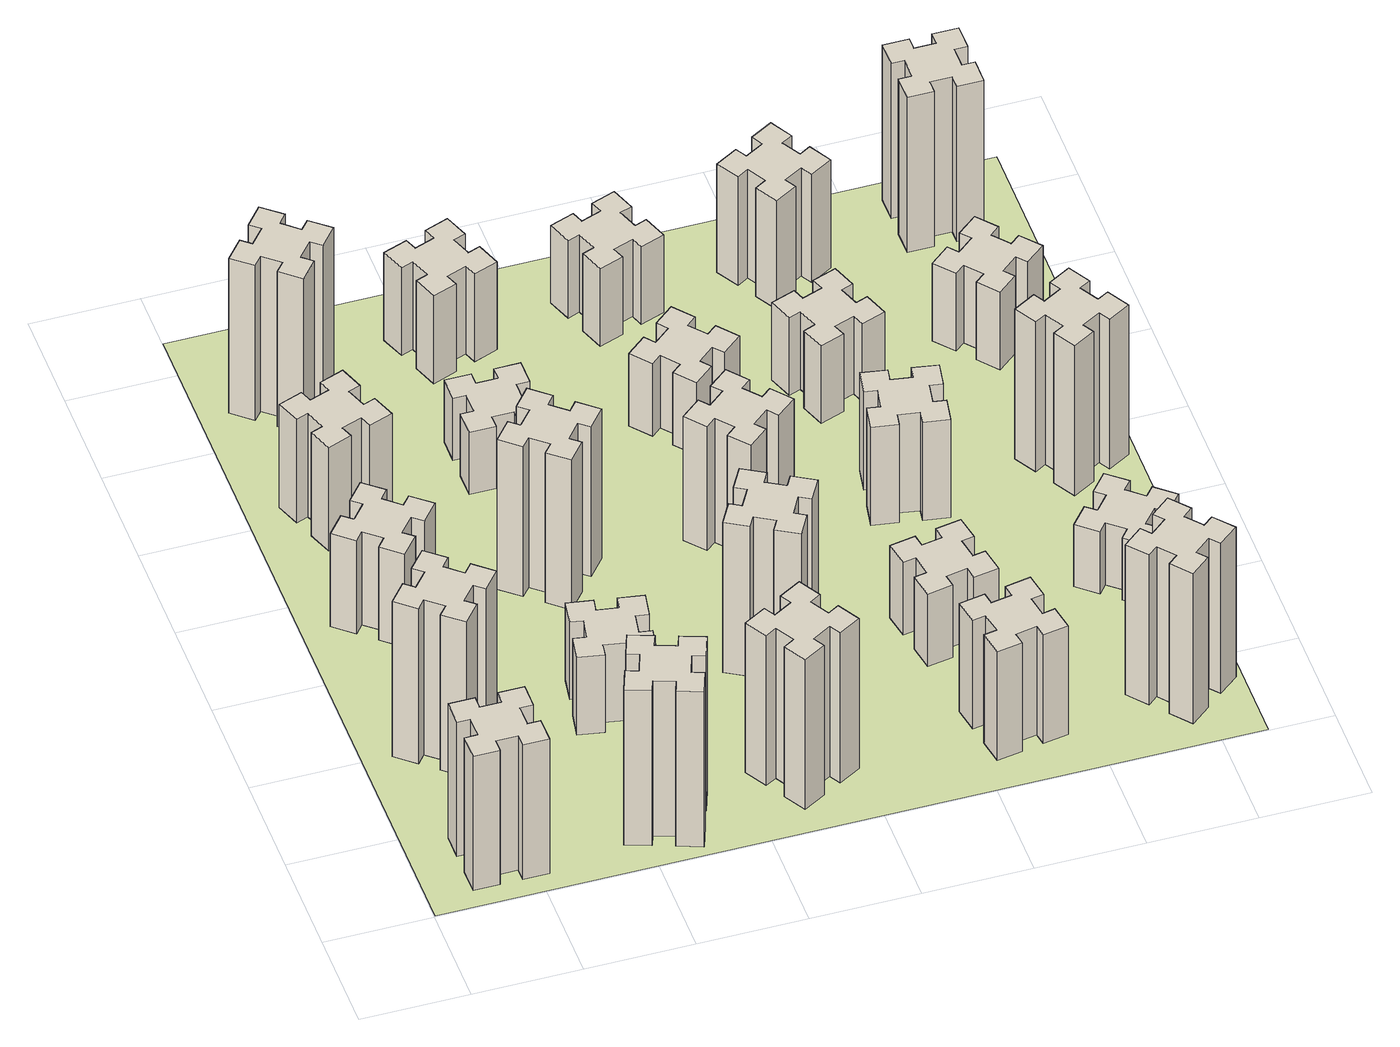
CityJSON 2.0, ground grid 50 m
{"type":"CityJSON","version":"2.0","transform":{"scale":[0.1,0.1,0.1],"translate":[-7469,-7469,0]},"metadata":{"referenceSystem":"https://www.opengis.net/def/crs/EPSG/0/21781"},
"CityObjects":{
"building1":{"type":"Building","attributes":{"class":"1000","function":"1000","usage":"1000","yearOfConstruction":2016,"roofType":"1000","measuredHeight":78,"storeysAboveGround":30,"storeysBelowGround":0},"geometry":[{"type":"Solid","lod":"1","boundaries":[[[[0,1,2,3,4,5,6,7,8,9,10,11,12,13,14,15,16,17,18,19]],[[17,16,20,21]],[[16,15,22,20]],[[15,14,23,22]],[[14,13,24,23]],[[13,12,25,24]],[[12,11,26,25]],[[11,10,27,26]],[[10,9,28,27]],[[9,8,29,28]],[[8,7,30,29]],[[7,6,31,30]],[[6,5,32,31]],[[5,4,33,32]],[[4,3,34,33]],[[3,2,35,34]],[[2,1,36,35]],[[1,0,37,36]],[[0,19,38,37]],[[19,18,39,38]],[[18,17,21,39]],[[24,25,26,27,28,29,30,31,32,33,34,35,36,37,38,39,21,20,22,23]]]]}]},
"building2":{"type":"Building","attributes":{"class":"1000","function":"1000","usage":"1000","yearOfConstruction":2016,"roofType":"1000","measuredHeight":90,"storeysAboveGround":30,"storeysBelowGround":0},"geometry":[{"type":"Solid","lod":"1","boundaries":[[[[40,41,42,43,44,45,46,47,48,49,50,51,52,53,54,55,56,57,58,59]],[[57,56,60,61]],[[56,55,62,60]],[[55,54,63,62]],[[54,53,64,63]],[[53,52,65,64]],[[52,51,66,65]],[[51,50,67,66]],[[50,49,68,67]],[[49,48,69,68]],[[48,47,70,69]],[[47,46,71,70]],[[46,45,72,71]],[[45,44,73,72]],[[44,43,74,73]],[[43,42,75,74]],[[42,41,76,75]],[[41,40,77,76]],[[40,59,78,77]],[[59,58,79,78]],[[58,57,61,79]],[[64,65,66,67,68,69,70,71,72,73,74,75,76,77,78,79,61,60,62,63]]]]}]},
"building3":{"type":"Building","attributes":{"class":"1000","function":"1000","usage":"1000","yearOfConstruction":2016,"roofType":"1000","measuredHeight":54,"storeysAboveGround":30,"storeysBelowGround":0},"geometry":[{"type":"Solid","lod":"1","boundaries":[[[[80,81,82,83,84,85,86,87,88,89,90,91,92,93,94,95,96,97,98,99]],[[97,96,100,101]],[[96,95,102,100]],[[95,94,103,102]],[[94,93,104,103]],[[93,92,105,104]],[[92,91,106,105]],[[91,90,107,106]],[[90,89,108,107]],[[89,88,109,108]],[[88,87,110,109]],[[87,86,111,110]],[[86,85,112,111]],[[85,84,113,112]],[[84,83,114,113]],[[83,82,115,114]],[[82,81,116,115]],[[81,80,117,116]],[[80,99,118,117]],[[99,98,119,118]],[[98,97,101,119]],[[104,105,106,107,108,109,110,111,112,113,114,115,116,117,118,119,101,100,102,103]]]]}]},
"building4":{"type":"Building","attributes":{"class":"1000","function":"1000","usage":"1000","yearOfConstruction":2016,"roofType":"1000","measuredHeight":60,"storeysAboveGround":30,"storeysBelowGround":0},"geometry":[{"type":"Solid","lod":"1","boundaries":[[[[120,121,122,123,124,125,126,127,128,129,130,131,132,133,134,135,136,137,138,139]],[[137,136,140,141]],[[136,135,142,140]],[[135,134,143,142]],[[134,133,144,143]],[[133,132,145,144]],[[132,131,146,145]],[[131,130,147,146]],[[130,129,148,147]],[[129,128,149,148]],[[128,127,150,149]],[[127,126,151,150]],[[126,125,152,151]],[[125,124,153,152]],[[124,123,154,153]],[[123,122,155,154]],[[122,121,156,155]],[[121,120,157,156]],[[120,139,158,157]],[[139,138,159,158]],[[138,137,141,159]],[[144,145,146,147,148,149,150,151,152,153,154,155,156,157,158,159,141,140,142,143]]]]}]},
"building5":{"type":"Building","attributes":{"class":"1000","function":"1000","usage":"1000","yearOfConstruction":2016,"roofType":"1000","measuredHeight":90,"storeysAboveGround":30,"storeysBelowGround":0},"geometry":[{"type":"Solid","lod":"1","boundaries":[[[[160,161,162,163,164,165,166,167,168,169,170,171,172,173,174,175,176,177,178,179]],[[177,176,180,181]],[[176,175,182,180]],[[175,174,183,182]],[[174,173,184,183]],[[173,172,185,184]],[[172,171,186,185]],[[171,170,187,186]],[[170,169,188,187]],[[169,168,189,188]],[[168,167,190,189]],[[167,166,191,190]],[[166,165,192,191]],[[165,164,193,192]],[[164,163,194,193]],[[163,162,195,194]],[[162,161,196,195]],[[161,160,197,196]],[[160,179,198,197]],[[179,178,199,198]],[[178,177,181,199]],[[184,185,186,187,188,189,190,191,192,193,194,195,196,197,198,199,181,180,182,183]]]]}]},
"building6":{"type":"Building","attributes":{"class":"1000","function":"1000","usage":"1000","yearOfConstruction":2016,"roofType":"1000","measuredHeight":90,"storeysAboveGround":30,"storeysBelowGround":0},"geometry":[{"type":"Solid","lod":"1","boundaries":[[[[200,201,202,203,204,205,206,207,208,209,210,211,212,213,214,215,216,217,218,219]],[[217,216,220,221]],[[216,215,222,220]],[[215,214,223,222]],[[214,213,224,223]],[[213,212,225,224]],[[212,211,226,225]],[[211,210,227,226]],[[210,209,228,227]],[[209,208,229,228]],[[208,207,230,229]],[[207,206,231,230]],[[206,205,232,231]],[[205,204,233,232]],[[204,203,234,233]],[[203,202,235,234]],[[202,201,236,235]],[[201,200,237,236]],[[200,219,238,237]],[[219,218,239,238]],[[218,217,221,239]],[[224,225,226,227,228,229,230,231,232,233,234,235,236,237,238,239,221,220,222,223]]]]}]},
"building7":{"type":"Building","attributes":{"class":"1000","function":"1000","usage":"1000","yearOfConstruction":2016,"roofType":"1000","measuredHeight":45,"storeysAboveGround":30,"storeysBelowGround":0},"geometry":[{"type":"Solid","lod":"1","boundaries":[[[[240,241,242,243,244,245,246,247,248,249,250,251,252,253,254,255,256,257,258,259]],[[257,256,260,261]],[[256,255,262,260]],[[255,254,263,262]],[[254,253,264,263]],[[253,252,265,264]],[[252,251,266,265]],[[251,250,267,266]],[[250,249,268,267]],[[249,248,269,268]],[[248,247,270,269]],[[247,246,271,270]],[[246,245,272,271]],[[245,244,273,272]],[[244,243,274,273]],[[243,242,275,274]],[[242,241,276,275]],[[241,240,277,276]],[[240,259,278,277]],[[259,258,279,278]],[[258,257,261,279]],[[264,265,266,267,268,269,270,271,272,273,274,275,276,277,278,279,261,260,262,263]]]]}]},
"building8":{"type":"Building","attributes":{"class":"1000","function":"1000","usage":"1000","yearOfConstruction":2016,"roofType":"1000","measuredHeight":87,"storeysAboveGround":30,"storeysBelowGround":0},"geometry":[{"type":"Solid","lod":"1","boundaries":[[[[280,281,282,283,284,285,286,287,288,289,290,291,292,293,294,295,296,297,298,299]],[[297,296,300,301]],[[296,295,302,300]],[[295,294,303,302]],[[294,293,304,303]],[[293,292,305,304]],[[292,291,306,305]],[[291,290,307,306]],[[290,289,308,307]],[[289,288,309,308]],[[288,287,310,309]],[[287,286,311,310]],[[286,285,312,311]],[[285,284,313,312]],[[284,283,314,313]],[[283,282,315,314]],[[282,281,316,315]],[[281,280,317,316]],[[280,299,318,317]],[[299,298,319,318]],[[298,297,301,319]],[[304,305,306,307,308,309,310,311,312,313,314,315,316,317,318,319,301,300,302,303]]]]}]},
"building9":{"type":"Building","attributes":{"class":"1000","function":"1000","usage":"1000","yearOfConstruction":2016,"roofType":"1000","measuredHeight":87,"storeysAboveGround":30,"storeysBelowGround":0},"geometry":[{"type":"Solid","lod":"1","boundaries":[[[[320,321,322,323,324,325,326,327,328,329,330,331,332,333,334,335,336,337,338,339]],[[337,336,340,341]],[[336,335,342,340]],[[335,334,343,342]],[[334,333,344,343]],[[333,332,345,344]],[[332,331,346,345]],[[331,330,347,346]],[[330,329,348,347]],[[329,328,349,348]],[[328,327,350,349]],[[327,326,351,350]],[[326,325,352,351]],[[325,324,353,352]],[[324,323,354,353]],[[323,322,355,354]],[[322,321,356,355]],[[321,320,357,356]],[[320,339,358,357]],[[339,338,359,358]],[[338,337,341,359]],[[344,345,346,347,348,349,350,351,352,353,354,355,356,357,358,359,341,340,342,343]]]]}]},
"building10":{"type":"Building","attributes":{"class":"1000","function":"1000","usage":"1000","yearOfConstruction":2016,"roofType":"1000","measuredHeight":36,"storeysAboveGround":30,"storeysBelowGround":0},"geometry":[{"type":"Solid","lod":"1","boundaries":[[[[360,361,362,363,364,365,366,367,368,369,370,371,372,373,374,375,376,377,378,379]],[[377,376,380,381]],[[376,375,382,380]],[[375,374,383,382]],[[374,373,384,383]],[[373,372,385,384]],[[372,371,386,385]],[[371,370,387,386]],[[370,369,388,387]],[[369,368,389,388]],[[368,367,390,389]],[[367,366,391,390]],[[366,365,392,391]],[[365,364,393,392]],[[364,363,394,393]],[[363,362,395,394]],[[362,361,396,395]],[[361,360,397,396]],[[360,379,398,397]],[[379,378,399,398]],[[378,377,381,399]],[[384,385,386,387,388,389,390,391,392,393,394,395,396,397,398,399,381,380,382,383]]]]}]},
"building11":{"type":"Building","attributes":{"class":"1000","function":"1000","usage":"1000","yearOfConstruction":2016,"roofType":"1000","measuredHeight":51,"storeysAboveGround":30,"storeysBelowGround":0},"geometry":[{"type":"Solid","lod":"1","boundaries":[[[[400,401,402,403,404,405,406,407,408,409,410,411,412,413,414,415,416,417,418,419]],[[417,416,420,421]],[[416,415,422,420]],[[415,414,423,422]],[[414,413,424,423]],[[413,412,425,424]],[[412,411,426,425]],[[411,410,427,426]],[[410,409,428,427]],[[409,408,429,428]],[[408,407,430,429]],[[407,406,431,430]],[[406,405,432,431]],[[405,404,433,432]],[[404,403,434,433]],[[403,402,435,434]],[[402,401,436,435]],[[401,400,437,436]],[[400,419,438,437]],[[419,418,439,438]],[[418,417,421,439]],[[424,425,426,427,428,429,430,431,432,433,434,435,436,437,438,439,421,420,422,423]]]]}]},
"building12":{"type":"Building","attributes":{"class":"1000","function":"1000","usage":"1000","yearOfConstruction":2016,"roofType":"1000","measuredHeight":87,"storeysAboveGround":30,"storeysBelowGround":0},"geometry":[{"type":"Solid","lod":"1","boundaries":[[[[440,441,442,443,444,445,446,447,448,449,450,451,452,453,454,455,456,457,458,459]],[[457,456,460,461]],[[456,455,462,460]],[[455,454,463,462]],[[454,453,464,463]],[[453,452,465,464]],[[452,451,466,465]],[[451,450,467,466]],[[450,449,468,467]],[[449,448,469,468]],[[448,447,470,469]],[[447,446,471,470]],[[446,445,472,471]],[[445,444,473,472]],[[444,443,474,473]],[[443,442,475,474]],[[442,441,476,475]],[[441,440,477,476]],[[440,459,478,477]],[[459,458,479,478]],[[458,457,461,479]],[[464,465,466,467,468,469,470,471,472,473,474,475,476,477,478,479,461,460,462,463]]]]}]},
"building13":{"type":"Building","attributes":{"class":"1000","function":"1000","usage":"1000","yearOfConstruction":2016,"roofType":"1000","measuredHeight":72,"storeysAboveGround":30,"storeysBelowGround":0},"geometry":[{"type":"Solid","lod":"1","boundaries":[[[[480,481,482,483,484,485,486,487,488,489,490,491,492,493,494,495,496,497,498,499]],[[497,496,500,501]],[[496,495,502,500]],[[495,494,503,502]],[[494,493,504,503]],[[493,492,505,504]],[[492,491,506,505]],[[491,490,507,506]],[[490,489,508,507]],[[489,488,509,508]],[[488,487,510,509]],[[487,486,511,510]],[[486,485,512,511]],[[485,484,513,512]],[[484,483,514,513]],[[483,482,515,514]],[[482,481,516,515]],[[481,480,517,516]],[[480,499,518,517]],[[499,498,519,518]],[[498,497,501,519]],[[504,505,506,507,508,509,510,511,512,513,514,515,516,517,518,519,501,500,502,503]]]]}]},
"building14":{"type":"Building","attributes":{"class":"1000","function":"1000","usage":"1000","yearOfConstruction":2016,"roofType":"1000","measuredHeight":42,"storeysAboveGround":30,"storeysBelowGround":0},"geometry":[{"type":"Solid","lod":"1","boundaries":[[[[520,521,522,523,524,525,526,527,528,529,530,531,532,533,534,535,536,537,538,539]],[[537,536,540,541]],[[536,535,542,540]],[[535,534,543,542]],[[534,533,544,543]],[[533,532,545,544]],[[532,531,546,545]],[[531,530,547,546]],[[530,529,548,547]],[[529,528,549,548]],[[528,527,550,549]],[[527,526,551,550]],[[526,525,552,551]],[[525,524,553,552]],[[524,523,554,553]],[[523,522,555,554]],[[522,521,556,555]],[[521,520,557,556]],[[520,539,558,557]],[[539,538,559,558]],[[538,537,541,559]],[[544,545,546,547,548,549,550,551,552,553,554,555,556,557,558,559,541,540,542,543]]]]}]},
"building15":{"type":"Building","attributes":{"class":"1000","function":"1000","usage":"1000","yearOfConstruction":2016,"roofType":"1000","measuredHeight":63,"storeysAboveGround":30,"storeysBelowGround":0},"geometry":[{"type":"Solid","lod":"1","boundaries":[[[[560,561,562,563,564,565,566,567,568,569,570,571,572,573,574,575,576,577,578,579]],[[577,576,580,581]],[[576,575,582,580]],[[575,574,583,582]],[[574,573,584,583]],[[573,572,585,584]],[[572,571,586,585]],[[571,570,587,586]],[[570,569,588,587]],[[569,568,589,588]],[[568,567,590,589]],[[567,566,591,590]],[[566,565,592,591]],[[565,564,593,592]],[[564,563,594,593]],[[563,562,595,594]],[[562,561,596,595]],[[561,560,597,596]],[[560,579,598,597]],[[579,578,599,598]],[[578,577,581,599]],[[584,585,586,587,588,589,590,591,592,593,594,595,596,597,598,599,581,580,582,583]]]]}]},
"building16":{"type":"Building","attributes":{"class":"1000","function":"1000","usage":"1000","yearOfConstruction":2016,"roofType":"1000","measuredHeight":45,"storeysAboveGround":30,"storeysBelowGround":0},"geometry":[{"type":"Solid","lod":"1","boundaries":[[[[600,601,602,603,604,605,606,607,608,609,610,611,612,613,614,615,616,617,618,619]],[[617,616,620,621]],[[616,615,622,620]],[[615,614,623,622]],[[614,613,624,623]],[[613,612,625,624]],[[612,611,626,625]],[[611,610,627,626]],[[610,609,628,627]],[[609,608,629,628]],[[608,607,630,629]],[[607,606,631,630]],[[606,605,632,631]],[[605,604,633,632]],[[604,603,634,633]],[[603,602,635,634]],[[602,601,636,635]],[[601,600,637,636]],[[600,619,638,637]],[[619,618,639,638]],[[618,617,621,639]],[[624,625,626,627,628,629,630,631,632,633,634,635,636,637,638,639,621,620,622,623]]]]}]},
"building17":{"type":"Building","attributes":{"class":"1000","function":"1000","usage":"1000","yearOfConstruction":2016,"roofType":"1000","measuredHeight":42,"storeysAboveGround":30,"storeysBelowGround":0},"geometry":[{"type":"Solid","lod":"1","boundaries":[[[[640,641,642,643,644,645,646,647,648,649,650,651,652,653,654,655,656,657,658,659]],[[657,656,660,661]],[[656,655,662,660]],[[655,654,663,662]],[[654,653,664,663]],[[653,652,665,664]],[[652,651,666,665]],[[651,650,667,666]],[[650,649,668,667]],[[649,648,669,668]],[[648,647,670,669]],[[647,646,671,670]],[[646,645,672,671]],[[645,644,673,672]],[[644,643,674,673]],[[643,642,675,674]],[[642,641,676,675]],[[641,640,677,676]],[[640,659,678,677]],[[659,658,679,678]],[[658,657,661,679]],[[664,665,666,667,668,669,670,671,672,673,674,675,676,677,678,679,661,660,662,663]]]]}]},
"building18":{"type":"Building","attributes":{"class":"1000","function":"1000","usage":"1000","yearOfConstruction":2016,"roofType":"1000","measuredHeight":57,"storeysAboveGround":30,"storeysBelowGround":0},"geometry":[{"type":"Solid","lod":"1","boundaries":[[[[680,681,682,683,684,685,686,687,688,689,690,691,692,693,694,695,696,697,698,699]],[[697,696,700,701]],[[696,695,702,700]],[[695,694,703,702]],[[694,693,704,703]],[[693,692,705,704]],[[692,691,706,705]],[[691,690,707,706]],[[690,689,708,707]],[[689,688,709,708]],[[688,687,710,709]],[[687,686,711,710]],[[686,685,712,711]],[[685,684,713,712]],[[684,683,714,713]],[[683,682,715,714]],[[682,681,716,715]],[[681,680,717,716]],[[680,699,718,717]],[[699,698,719,718]],[[698,697,701,719]],[[704,705,706,707,708,709,710,711,712,713,714,715,716,717,718,719,701,700,702,703]]]]}]},
"building19":{"type":"Building","attributes":{"class":"1000","function":"1000","usage":"1000","yearOfConstruction":2016,"roofType":"1000","measuredHeight":45,"storeysAboveGround":30,"storeysBelowGround":0},"geometry":[{"type":"Solid","lod":"1","boundaries":[[[[720,721,722,723,724,725,726,727,728,729,730,731,732,733,734,735,736,737,738,739]],[[737,736,740,741]],[[736,735,742,740]],[[735,734,743,742]],[[734,733,744,743]],[[733,732,745,744]],[[732,731,746,745]],[[731,730,747,746]],[[730,729,748,747]],[[729,728,749,748]],[[728,727,750,749]],[[727,726,751,750]],[[726,725,752,751]],[[725,724,753,752]],[[724,723,754,753]],[[723,722,755,754]],[[722,721,756,755]],[[721,720,757,756]],[[720,739,758,757]],[[739,738,759,758]],[[738,737,741,759]],[[744,745,746,747,748,749,750,751,752,753,754,755,756,757,758,759,741,740,742,743]]]]}]},
"building20":{"type":"Building","attributes":{"class":"1000","function":"1000","usage":"1000","yearOfConstruction":2016,"roofType":"1000","measuredHeight":87,"storeysAboveGround":30,"storeysBelowGround":0},"geometry":[{"type":"Solid","lod":"1","boundaries":[[[[760,761,762,763,764,765,766,767,768,769,770,771,772,773,774,775,776,777,778,779]],[[777,776,780,781]],[[776,775,782,780]],[[775,774,783,782]],[[774,773,784,783]],[[773,772,785,784]],[[772,771,786,785]],[[771,770,787,786]],[[770,769,788,787]],[[769,768,789,788]],[[768,767,790,789]],[[767,766,791,790]],[[766,765,792,791]],[[765,764,793,792]],[[764,763,794,793]],[[763,762,795,794]],[[762,761,796,795]],[[761,760,797,796]],[[760,779,798,797]],[[779,778,799,798]],[[778,777,781,799]],[[784,785,786,787,788,789,790,791,792,793,794,795,796,797,798,799,781,780,782,783]]]]}]},
"building21":{"type":"Building","attributes":{"class":"1000","function":"1000","usage":"1000","yearOfConstruction":2016,"roofType":"1000","measuredHeight":63,"storeysAboveGround":30,"storeysBelowGround":0},"geometry":[{"type":"Solid","lod":"1","boundaries":[[[[800,801,802,803,804,805,806,807,808,809,810,811,812,813,814,815,816,817,818,819]],[[817,816,820,821]],[[816,815,822,820]],[[815,814,823,822]],[[814,813,824,823]],[[813,812,825,824]],[[812,811,826,825]],[[811,810,827,826]],[[810,809,828,827]],[[809,808,829,828]],[[808,807,830,829]],[[807,806,831,830]],[[806,805,832,831]],[[805,804,833,832]],[[804,803,834,833]],[[803,802,835,834]],[[802,801,836,835]],[[801,800,837,836]],[[800,819,838,837]],[[819,818,839,838]],[[818,817,821,839]],[[824,825,826,827,828,829,830,831,832,833,834,835,836,837,838,839,821,820,822,823]]]]}]},
"building22":{"type":"Building","attributes":{"class":"1000","function":"1000","usage":"1000","yearOfConstruction":2016,"roofType":"1000","measuredHeight":36,"storeysAboveGround":30,"storeysBelowGround":0},"geometry":[{"type":"Solid","lod":"1","boundaries":[[[[840,841,842,843,844,845,846,847,848,849,850,851,852,853,854,855,856,857,858,859]],[[857,856,860,861]],[[856,855,862,860]],[[855,854,863,862]],[[854,853,864,863]],[[853,852,865,864]],[[852,851,866,865]],[[851,850,867,866]],[[850,849,868,867]],[[849,848,869,868]],[[848,847,870,869]],[[847,846,871,870]],[[846,845,872,871]],[[845,844,873,872]],[[844,843,874,873]],[[843,842,875,874]],[[842,841,876,875]],[[841,840,877,876]],[[840,859,878,877]],[[859,858,879,878]],[[858,857,861,879]],[[864,865,866,867,868,869,870,871,872,873,874,875,876,877,878,879,861,860,862,863]]]]}]},
"building23":{"type":"Building","attributes":{"class":"1000","function":"1000","usage":"1000","yearOfConstruction":2016,"roofType":"1000","measuredHeight":87,"storeysAboveGround":30,"storeysBelowGround":0},"geometry":[{"type":"Solid","lod":"1","boundaries":[[[[880,881,882,883,884,885,886,887,888,889,890,891,892,893,894,895,896,897,898,899]],[[897,896,900,901]],[[896,895,902,900]],[[895,894,903,902]],[[894,893,904,903]],[[893,892,905,904]],[[892,891,906,905]],[[891,890,907,906]],[[890,889,908,907]],[[889,888,909,908]],[[888,887,910,909]],[[887,886,911,910]],[[886,885,912,911]],[[885,884,913,912]],[[884,883,914,913]],[[883,882,915,914]],[[882,881,916,915]],[[881,880,917,916]],[[880,899,918,917]],[[899,898,919,918]],[[898,897,901,919]],[[904,905,906,907,908,909,910,911,912,913,914,915,916,917,918,919,901,900,902,903]]]]}]},
"building24":{"type":"Building","attributes":{"class":"1000","function":"1000","usage":"1000","yearOfConstruction":2016,"roofType":"1000","measuredHeight":45,"storeysAboveGround":30,"storeysBelowGround":0},"geometry":[{"type":"Solid","lod":"1","boundaries":[[[[920,921,922,923,924,925,926,927,928,929,930,931,932,933,934,935,936,937,938,939]],[[937,936,940,941]],[[936,935,942,940]],[[935,934,943,942]],[[934,933,944,943]],[[933,932,945,944]],[[932,931,946,945]],[[931,930,947,946]],[[930,929,948,947]],[[929,928,949,948]],[[928,927,950,949]],[[927,926,951,950]],[[926,925,952,951]],[[925,924,953,952]],[[924,923,954,953]],[[923,922,955,954]],[[922,921,956,955]],[[921,920,957,956]],[[920,939,958,957]],[[939,938,959,958]],[[938,937,941,959]],[[944,945,946,947,948,949,950,951,952,953,954,955,956,957,958,959,941,940,942,943]]]]}]},
"building25":{"type":"Building","attributes":{"class":"1000","function":"1000","usage":"1000","yearOfConstruction":2016,"roofType":"1000","measuredHeight":90,"storeysAboveGround":30,"storeysBelowGround":0},"geometry":[{"type":"Solid","lod":"1","boundaries":[[[[960,961,962,963,964,965,966,967,968,969,970,971,972,973,974,975,976,977,978,979]],[[977,976,980,981]],[[976,975,982,980]],[[975,974,983,982]],[[974,973,984,983]],[[973,972,985,984]],[[972,971,986,985]],[[971,970,987,986]],[[970,969,988,987]],[[969,968,989,988]],[[968,967,990,989]],[[967,966,991,990]],[[966,965,992,991]],[[965,964,993,992]],[[964,963,994,993]],[[963,962,995,994]],[[962,961,996,995]],[[961,960,997,996]],[[960,979,998,997]],[[979,978,999,998]],[[978,977,981,999]],[[984,985,986,987,988,989,990,991,992,993,994,995,996,997,998,999,981,980,982,983]]]]}]},
"landuse1":{"type":"LandUse","attributes":{"name":"plot1","function":"1010"},"geometry":[{"type":"MultiSurface","lod":"1","boundaries":[[[1000,1001,1002,1003]]]}]}
},
"vertices":[
[265,325,0],[265,225,0],[205,225,0],[205,105,0],[325,105,0],[325,165,0],[425,165,0],[425,105,0],[545,105,0],[545,225,0],[485,225,0],[485,325,0],[545,325,0],[545,445,0],[425,445,0],[425,385,0],[325,385,0],[325,445,0],[205,445,0],[205,325,0],[325,385,780],[325,445,780],[425,385,780],[425,445,780],[545,445,780],[545,325,780],[485,325,780],[485,225,780],[545,225,780],[545,105,780],[425,105,780],[425,165,780],[325,165,780],[325,105,780],[205,105,780],[205,225,780],[265,225,780],[265,325,780],[205,325,780],[205,445,780],
[484,1067,0],[408,1132,0],[446,1178,0],[354,1255,0],[277,1163,0],[323,1124,0],[259,1048,0],[213,1086,0],[136,994,0],[228,917,0],[266,963,0],[343,899,0],[304,853,0],[396,776,0],[473,868,0],[427,906,0],[492,983,0],[538,944,0],[615,1036,0],[523,1113,0],[492,983,900],[538,944,900],[427,906,900],[473,868,900],[396,776,900],[304,853,900],[343,899,900],[266,963,900],[228,917,900],[136,994,900],[213,1086,900],[259,1048,900],[323,1124,900],[277,1163,900],[354,1255,900],[446,1178,900],[408,1132,900],[484,1067,900],[523,1113,900],[615,1036,900],
[484,1907,0],[408,1972,0],[446,2018,0],[354,2095,0],[277,2003,0],[323,1964,0],[259,1888,0],[213,1926,0],[136,1834,0],[228,1757,0],[266,1803,0],[343,1739,0],[304,1693,0],[396,1616,0],[473,1708,0],[427,1746,0],[492,1823,0],[538,1784,0],[615,1876,0],[523,1953,0],[492,1823,540],[538,1784,540],[427,1746,540],[473,1708,540],[396,1616,540],[304,1693,540],[343,1739,540],[266,1803,540],[228,1757,540],[136,1834,540],[213,1926,540],[259,1888,540],[323,1964,540],[277,2003,540],[354,2095,540],[446,2018,540],[408,1972,540],[484,1907,540],[523,1953,540],[615,1876,540],
[255,2505,0],[289,2411,0],[233,2390,0],[274,2277,0],[387,2319,0],[366,2375,0],[460,2409,0],[480,2353,0],[593,2394,0],[552,2507,0],[496,2486,0],[462,2580,0],[518,2600,0],[477,2713,0],[364,2672,0],[385,2616,0],[291,2582,0],[270,2638,0],[157,2597,0],[199,2484,0],[291,2582,600],[270,2638,600],[385,2616,600],[364,2672,600],[477,2713,600],[518,2600,600],[462,2580,600],[496,2486,600],[552,2507,600],[593,2394,600],[480,2353,600],[460,2409,600],[366,2375,600],[387,2319,600],[274,2277,600],[233,2390,600],[289,2411,600],[255,2505,600],[199,2484,600],[157,2597,600],
[1029,360,0],[995,266,0],[939,287,0],[897,174,0],[1010,133,0],[1031,189,0],[1125,155,0],[1104,99,0],[1217,57,0],[1258,170,0],[1202,191,0],[1236,285,0],[1292,264,0],[1333,377,0],[1220,418,0],[1200,362,0],[1106,396,0],[1127,452,0],[1014,493,0],[973,380,0],[1106,396,900],[1127,452,900],[1200,362,900],[1220,418,900],[1333,377,900],[1292,264,900],[1236,285,900],[1202,191,900],[1258,170,900],[1217,57,900],[1104,99,900],[1125,155,900],[1031,189,900],[1010,133,900],[897,174,900],[939,287,900],[995,266,900],[1029,360,900],[973,380,900],[1014,493,900],
[484,3287,0],[408,3352,0],[446,3398,0],[354,3475,0],[277,3383,0],[323,3344,0],[259,3268,0],[213,3306,0],[136,3214,0],[228,3137,0],[266,3183,0],[343,3119,0],[304,3073,0],[396,2996,0],[473,3088,0],[427,3126,0],[492,3203,0],[538,3164,0],[615,3256,0],[523,3333,0],[492,3203,900],[538,3164,900],[427,3126,900],[473,3088,900],[396,2996,900],[304,3073,900],[343,3119,900],[266,3183,900],[228,3137,900],[136,3214,900],[213,3306,900],[259,3268,900],[323,3344,900],[277,3383,900],[354,3475,900],[446,3398,900],[408,3352,900],[484,3287,900],[523,3333,900],[615,3256,900],
[1047,916,0],[1145,898,0],[1135,839,0],[1253,818,0],[1274,937,0],[1215,947,0],[1232,1045,0],[1291,1035,0],[1312,1153,0],[1194,1174,0],[1184,1115,0],[1085,1132,0],[1096,1191,0],[977,1212,0],[957,1094,0],[1016,1084,0],[998,985,0],[939,996,0],[918,877,0],[1037,857,0],[998,985,450],[939,996,450],[1016,1084,450],[957,1094,450],[977,1212,450],[1096,1191,450],[1085,1132,450],[1184,1115,450],[1194,1174,450],[1312,1153,450],[1291,1035,450],[1232,1045,450],[1215,947,450],[1274,937,450],[1253,818,450],[1135,839,450],[1145,898,450],[1047,916,450],[1037,857,450],[918,877,450],
[1006,1803,0],[1083,1739,0],[1044,1693,0],[1136,1616,0],[1213,1708,0],[1167,1746,0],[1232,1823,0],[1278,1784,0],[1355,1876,0],[1263,1953,0],[1224,1907,0],[1148,1972,0],[1186,2018,0],[1094,2095,0],[1017,2003,0],[1063,1964,0],[999,1888,0],[953,1926,0],[876,1834,0],[968,1757,0],[999,1888,870],[953,1926,870],[1063,1964,870],[1017,2003,870],[1094,2095,870],[1186,2018,870],[1148,1972,870],[1224,1907,870],[1263,1953,870],[1355,1876,870],[1278,1784,870],[1232,1823,870],[1167,1746,870],[1213,1708,870],[1136,1616,870],[1044,1693,870],[1083,1739,870],[1006,1803,870],[968,1757,870],[876,1834,870],
[1744,496,0],[1657,446,0],[1627,498,0],[1523,438,0],[1583,334,0],[1635,364,0],[1685,277,0],[1633,247,0],[1693,143,0],[1797,203,0],[1767,255,0],[1854,305,0],[1884,253,0],[1988,313,0],[1928,417,0],[1876,387,0],[1826,474,0],[1878,504,0],[1818,608,0],[1714,548,0],[1826,474,870],[1878,504,870],[1876,387,870],[1928,417,870],[1988,313,870],[1884,253,870],[1854,305,870],[1767,255,870],[1797,203,870],[1693,143,870],[1633,247,870],[1685,277,870],[1635,364,870],[1583,334,870],[1523,438,870],[1627,498,870],[1657,446,870],[1744,496,870],[1714,548,870],[1818,608,870],
[1165,2705,0],[1065,2705,0],[1065,2765,0],[945,2765,0],[945,2645,0],[1005,2645,0],[1005,2545,0],[945,2545,0],[945,2425,0],[1065,2425,0],[1065,2485,0],[1165,2485,0],[1165,2425,0],[1285,2425,0],[1285,2545,0],[1225,2545,0],[1225,2645,0],[1285,2645,0],[1285,2765,0],[1165,2765,0],[1225,2645,360],[1285,2645,360],[1225,2545,360],[1285,2545,360],[1285,2425,360],[1165,2425,360],[1165,2485,360],[1065,2485,360],[1065,2425,360],[945,2425,360],[945,2545,360],[1005,2545,360],[1005,2645,360],[945,2645,360],[945,2765,360],[1065,2765,360],[1065,2705,360],[1165,2705,360],[1165,2765,360],[1285,2765,360],
[1125,3456,0],[1031,3422,0],[1010,3478,0],[897,3437,0],[939,3324,0],[995,3345,0],[1029,3251,0],[973,3230,0],[1014,3117,0],[1127,3159,0],[1106,3215,0],[1200,3249,0],[1220,3193,0],[1333,3234,0],[1292,3347,0],[1236,3326,0],[1202,3420,0],[1258,3440,0],[1217,3553,0],[1104,3512,0],[1202,3420,510],[1258,3440,510],[1236,3326,510],[1292,3347,510],[1333,3234,510],[1220,3193,510],[1200,3249,510],[1106,3215,510],[1127,3159,510],[1014,3117,510],[973,3230,510],[1029,3251,510],[995,3345,510],[939,3324,510],[897,3437,510],[1010,3478,510],[1031,3422,510],[1125,3456,510],[1104,3512,510],[1217,3553,510],
[1926,1017,0],[1976,1104,0],[2028,1074,0],[2088,1178,0],[1984,1238,0],[1954,1186,0],[1867,1236,0],[1897,1288,0],[1793,1348,0],[1733,1244,0],[1785,1214,0],[1735,1127,0],[1683,1157,0],[1623,1053,0],[1727,993,0],[1757,1045,0],[1844,995,0],[1814,943,0],[1918,883,0],[1978,987,0],[1844,995,870],[1814,943,870],[1757,1045,870],[1727,993,870],[1623,1053,870],[1683,1157,870],[1735,1127,870],[1785,1214,870],[1733,1244,870],[1793,1348,870],[1897,1288,870],[1867,1236,870],[1954,1186,870],[1984,1238,870],[2088,1178,870],[2028,1074,870],[1976,1104,870],[1926,1017,870],[1978,987,870],[1918,883,870],
[2072,1888,0],[2007,1964,0],[2053,2003,0],[1976,2095,0],[1884,2018,0],[1923,1972,0],[1846,1907,0],[1808,1953,0],[1716,1876,0],[1793,1784,0],[1839,1823,0],[1903,1746,0],[1857,1708,0],[1934,1616,0],[2026,1693,0],[1988,1739,0],[2064,1803,0],[2103,1757,0],[2195,1834,0],[2118,1926,0],[2064,1803,720],[2103,1757,720],[1988,1739,720],[2026,1693,720],[1934,1616,720],[1857,1708,720],[1903,1746,720],[1839,1823,720],[1793,1784,720],[1716,1876,720],[1808,1953,720],[1846,1907,720],[1923,1972,720],[1884,2018,720],[1976,2095,720],[2053,2003,720],[2007,1964,720],[2072,1888,720],[2118,1926,720],[2195,1834,720],
[1988,2479,0],[2064,2543,0],[2103,2497,0],[2195,2574,0],[2118,2666,0],[2072,2628,0],[2007,2704,0],[2053,2743,0],[1976,2835,0],[1884,2758,0],[1923,2712,0],[1846,2647,0],[1808,2693,0],[1716,2616,0],[1793,2524,0],[1839,2563,0],[1903,2486,0],[1857,2448,0],[1934,2356,0],[2026,2433,0],[1903,2486,420],[1857,2448,420],[1839,2563,420],[1793,2524,420],[1716,2616,420],[1808,2693,420],[1846,2647,420],[1923,2712,420],[1884,2758,420],[1976,2835,420],[2053,2743,420],[2007,2704,420],[2072,2628,420],[2118,2666,420],[2195,2574,420],[2103,2497,420],[2064,2543,420],[1988,2479,420],[2026,2433,420],[1934,2356,420],
[2665,258,0],[2764,276,0],[2774,217,0],[2892,237,0],[2871,356,0],[2812,345,0],[2795,444,0],[2854,454,0],[2833,572,0],[2715,551,0],[2725,492,0],[2627,475,0],[2617,534,0],[2498,513,0],[2519,395,0],[2578,405,0],[2596,307,0],[2537,297,0],[2557,178,0],[2676,199,0],[2596,307,630],[2537,297,630],[2578,405,630],[2519,395,630],[2498,513,630],[2617,534,630],[2627,475,630],[2725,492,630],[2715,551,630],[2833,572,630],[2854,454,630],[2795,444,630],[2812,345,630],[2871,356,630],[2892,237,630],[2774,217,630],[2764,276,630],[2665,258,630],[2676,199,630],[2557,178,630],
[1865,3456,0],[1771,3422,0],[1750,3478,0],[1637,3437,0],[1679,3324,0],[1735,3345,0],[1769,3251,0],[1713,3230,0],[1754,3117,0],[1867,3159,0],[1846,3215,0],[1940,3249,0],[1960,3193,0],[2073,3234,0],[2032,3347,0],[1976,3326,0],[1942,3420,0],[1998,3440,0],[1957,3553,0],[1844,3512,0],[1942,3420,450],[1998,3440,450],[1976,3326,450],[2032,3347,450],[2073,3234,450],[1960,3193,450],[1940,3249,450],[1846,3215,450],[1867,3159,450],[1754,3117,450],[1713,3230,450],[1769,3251,450],[1735,3345,450],[1679,3324,450],[1637,3437,450],[1750,3478,450],[1771,3422,450],[1865,3456,450],[1844,3512,450],[1957,3553,450],
[2625,1132,0],[2527,1115,0],[2517,1174,0],[2398,1153,0],[2419,1035,0],[2478,1045,0],[2496,947,0],[2437,937,0],[2457,818,0],[2576,839,0],[2565,898,0],[2664,916,0],[2674,857,0],[2792,877,0],[2771,996,0],[2712,985,0],[2695,1084,0],[2754,1094,0],[2733,1212,0],[2615,1191,0],[2695,1084,420],[2754,1094,420],[2712,985,420],[2771,996,420],[2792,877,420],[2674,857,420],[2664,916,420],[2565,898,420],[2576,839,420],[2457,818,420],[2437,937,420],[2496,947,420],[2478,1045,420],[2419,1035,420],[2398,1153,420],[2517,1174,420],[2527,1115,420],[2625,1132,420],[2615,1191,420],[2733,1212,420],
[2627,1756,0],[2725,1738,0],[2715,1679,0],[2833,1658,0],[2854,1777,0],[2795,1787,0],[2812,1885,0],[2871,1875,0],[2892,1993,0],[2774,2014,0],[2764,1955,0],[2665,1972,0],[2676,2031,0],[2557,2052,0],[2537,1934,0],[2596,1924,0],[2578,1825,0],[2519,1836,0],[2498,1717,0],[2617,1697,0],[2578,1825,570],[2519,1836,570],[2596,1924,570],[2537,1934,570],[2557,2052,570],[2676,2031,570],[2665,1972,570],[2764,1955,570],[2774,2014,570],[2892,1993,570],[2871,1875,570],[2812,1885,570],[2795,1787,570],[2854,1777,570],[2833,1658,570],[2715,1679,570],[2725,1738,570],[2627,1756,570],[2617,1697,570],[2498,1717,570],
[2586,2475,0],[2680,2509,0],[2700,2453,0],[2813,2494,0],[2772,2607,0],[2716,2586,0],[2682,2680,0],[2738,2700,0],[2697,2813,0],[2584,2772,0],[2605,2716,0],[2511,2682,0],[2490,2738,0],[2377,2697,0],[2419,2584,0],[2475,2605,0],[2509,2511,0],[2453,2490,0],[2494,2377,0],[2607,2419,0],[2509,2511,450],[2453,2490,450],[2475,2605,450],[2419,2584,450],[2377,2697,450],[2490,2738,450],[2511,2682,450],[2605,2716,450],[2584,2772,450],[2697,2813,450],[2738,2700,450],[2682,2680,450],[2716,2586,450],[2772,2607,450],[2813,2494,450],[2700,2453,450],[2680,2509,450],[2586,2475,450],[2607,2419,450],[2494,2377,450],
[3468,259,0],[3544,323,0],[3583,277,0],[3675,354,0],[3598,446,0],[3552,408,0],[3487,484,0],[3533,523,0],[3456,615,0],[3364,538,0],[3403,492,0],[3326,427,0],[3288,473,0],[3196,396,0],[3273,304,0],[3319,343,0],[3383,266,0],[3337,228,0],[3414,136,0],[3506,213,0],[3383,266,870],[3337,228,870],[3319,343,870],[3273,304,870],[3196,396,870],[3288,473,870],[3326,427,870],[3403,492,870],[3364,538,870],[3456,615,870],[3533,523,870],[3487,484,870],[3552,408,870],[3598,446,870],[3675,354,870],[3583,277,870],[3544,323,870],[3468,259,870],[3506,213,870],[3414,136,870],
[2716,3347,0],[2666,3434,0],[2718,3464,0],[2658,3568,0],[2554,3508,0],[2584,3456,0],[2497,3406,0],[2467,3458,0],[2363,3398,0],[2423,3294,0],[2475,3324,0],[2525,3237,0],[2473,3207,0],[2533,3103,0],[2637,3163,0],[2607,3215,0],[2694,3265,0],[2724,3213,0],[2828,3273,0],[2768,3377,0],[2694,3265,630],[2724,3213,630],[2607,3215,630],[2637,3163,630],[2533,3103,630],[2473,3207,630],[2525,3237,630],[2475,3324,630],[2423,3294,630],[2363,3398,630],[2467,3458,630],[2497,3406,630],[2584,3456,630],[2554,3508,630],[2658,3568,630],[2718,3464,630],[2666,3434,630],[2716,3347,630],[2768,3377,630],[2828,3273,630],
[3487,1006,0],[3552,1083,0],[3598,1044,0],[3675,1136,0],[3583,1213,0],[3544,1167,0],[3468,1232,0],[3506,1278,0],[3414,1355,0],[3337,1263,0],[3383,1224,0],[3319,1148,0],[3273,1186,0],[3196,1094,0],[3288,1017,0],[3326,1063,0],[3403,999,0],[3364,953,0],[3456,876,0],[3533,968,0],[3403,999,360],[3364,953,360],[3326,1063,360],[3288,1017,360],[3196,1094,360],[3273,1186,360],[3319,1148,360],[3383,1224,360],[3337,1263,360],[3414,1355,360],[3506,1278,360],[3468,1232,360],[3544,1167,360],[3583,1213,360],[3675,1136,360],[3598,1044,360],[3552,1083,360],[3487,1006,360],[3533,968,360],[3456,876,360],
[3556,1867,0],[3506,1954,0],[3558,1984,0],[3498,2088,0],[3394,2028,0],[3424,1976,0],[3337,1926,0],[3307,1978,0],[3203,1918,0],[3263,1814,0],[3315,1844,0],[3365,1757,0],[3313,1727,0],[3373,1623,0],[3477,1683,0],[3447,1735,0],[3534,1785,0],[3564,1733,0],[3668,1793,0],[3608,1897,0],[3534,1785,870],[3564,1733,870],[3447,1735,870],[3477,1683,870],[3373,1623,870],[3313,1727,870],[3365,1757,870],[3315,1844,870],[3263,1814,870],[3203,1918,870],[3307,1978,870],[3337,1926,870],[3424,1976,870],[3394,2028,870],[3498,2088,870],[3558,1984,870],[3506,1954,870],[3556,1867,870],[3608,1897,870],[3668,1793,870],
[3452,2728,0],[3387,2804,0],[3433,2843,0],[3356,2935,0],[3264,2858,0],[3303,2812,0],[3226,2747,0],[3188,2793,0],[3096,2716,0],[3173,2624,0],[3219,2663,0],[3283,2586,0],[3237,2548,0],[3314,2456,0],[3406,2533,0],[3368,2579,0],[3444,2643,0],[3483,2597,0],[3575,2674,0],[3498,2766,0],[3444,2643,450],[3483,2597,450],[3368,2579,450],[3406,2533,450],[3314,2456,450],[3237,2548,450],[3283,2586,450],[3219,2663,450],[3173,2624,450],[3096,2716,450],[3188,2793,450],[3226,2747,450],[3303,2812,450],[3264,2858,450],[3356,2935,450],[3433,2843,450],[3387,2804,450],[3452,2728,450],[3498,2766,450],[3575,2674,450],
[3285,3325,0],[3385,3325,0],[3385,3265,0],[3505,3265,0],[3505,3385,0],[3445,3385,0],[3445,3485,0],[3505,3485,0],[3505,3605,0],[3385,3605,0],[3385,3545,0],[3285,3545,0],[3285,3605,0],[3165,3605,0],[3165,3485,0],[3225,3485,0],[3225,3385,0],[3165,3385,0],[3165,3265,0],[3285,3265,0],[3225,3385,900],[3165,3385,900],[3225,3485,900],[3165,3485,900],[3165,3605,900],[3285,3605,900],[3285,3545,900],[3385,3545,900],[3385,3605,900],[3505,3605,900],[3505,3485,900],[3445,3485,900],[3445,3385,900],[3505,3385,900],[3505,3265,900],[3385,3265,900],[3385,3325,900],[3285,3325,900],[3285,3265,900],[3165,3265,900],
[5,3705,0],[3705,3705,0],[3705,5,0],[5,5,0]
]}
